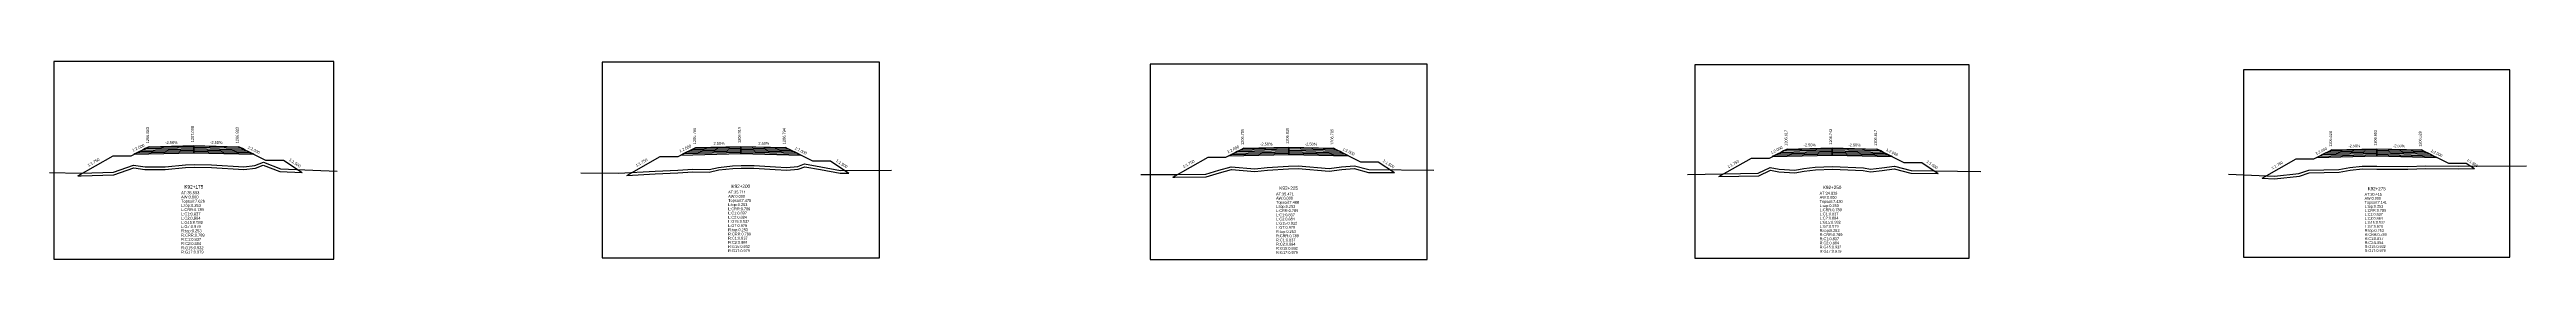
# Model space of a CAD drawing. Extents: x -7 to 78429, y 1189 to 1262.
# Drawn here: x 15937.6 to 16214, y 1194.3 to 1216.4 of the extents above; entities that cross this region are included whole.
import ezdxf
from ezdxf.enums import TextEntityAlignment as Align

# ---------------------------------------------------------------- set-up
doc = ezdxf.new("R2010")
doc.units = 0

msp = doc.modelspace()

# ---------------------------------------------------------------- linework, layer by layer
at = {"layer": 'A4_BORDER', "color": 7}
for points in [[(15938.041, 1194.305), (15969.322, 1194.305), (15969.322, 1216.423), (15938.041, 1216.423), (15938.041, 1194.305)], [(15999.248, 1194.461), (16030.183, 1194.461), (16030.183, 1216.334), (15999.248, 1216.334), (15999.248, 1194.461)], [(16060.403, 1194.261), (16091.313, 1194.261), (16091.313, 1216.116), (16060.403, 1216.116), (16060.403, 1194.261)], [(16121.194, 1194.411), (16151.812, 1194.411), (16151.812, 1216.061), (16121.194, 1216.061), (16121.194, 1194.411)], [(16182.427, 1194.507), (16212.127, 1194.507), (16212.127, 1215.507), (16182.427, 1215.507), (16182.427, 1194.507)]]:
    msp.add_lwpolyline(points, dxfattribs=at)
at = {"layer": 'CLEAR_GROUND', "color": 8}
for points in [[(15940.732, 1203.626), (15941.113, 1203.619), (15944.762, 1203.719), (15946.982, 1204.526), (15948.219, 1204.341), (15950.491, 1204.35), (15952.761, 1204.56), (15953.753, 1204.582), (15955.654, 1204.555), (15959.257, 1204.336), (15960.571, 1204.495), (15961.436, 1204.831), (15963.295, 1204.096), (15965.757, 1203.999)], [(16002.014, 1203.679), (16005.159, 1203.859), (16007.697, 1203.973), (16009.363, 1204.068), (16011.206, 1204.046), (16012.28, 1204.28), (16013.813, 1204.455), (16014.757, 1204.499), (16016.187, 1204.499), (16018.567, 1204.343), (16019.841, 1204.268), (16021.136, 1204.388), (16021.87, 1204.651), (16023.608, 1204.34), (16025.811, 1203.924), (16026.762, 1203.93)], [(16062.949, 1203.471), (16063.163, 1203.471), (16066.64, 1203.515), (16068.133, 1203.957), (16069.464, 1204.317), (16072.084, 1204.093), (16073.488, 1204.266), (16075.838, 1204.422), (16076.915, 1204.46), (16080.367, 1204.149), (16081.78, 1204.353), (16083.158, 1204.458), (16084.759, 1204.016), (16087.677, 1203.992)], [(16123.859, 1203.535), (16128.321, 1203.632), (16129.642, 1204.242), (16130.555, 1204.09), (16132.343, 1203.966), (16133.382, 1204.145), (16134.647, 1204.288), (16136.556, 1204.371), (16139.981, 1204.222), (16140.782, 1204.074), (16142.1, 1204.208), (16143.44, 1204.392), (16145.303, 1203.921), (16148.354, 1203.883)], [(16184.477, 1203.357), (16185.873, 1203.302), (16188.653, 1203.592), (16189.737, 1203.959), (16193.093, 1204.053), (16194.299, 1204.254), (16195.684, 1204.401), (16197.283, 1204.39), (16200.735, 1204.355), (16202.762, 1204.434), (16206.37, 1204.425), (16208.177, 1204.428)]]:
    msp.add_lwpolyline(points, dxfattribs=at)
at = {"layer": 'DESIGN_ROAD_TRIMMED', "color": 1}
for points in [[(15940.732, 1203.626), (15944.681, 1205.883), (15946.681, 1205.883), (15948.681, 1206.883), (15948.681, 1206.883), (15948.576, 1206.83), (15948.576, 1206.83), (15948.26, 1206.672), (15948.26, 1206.672), (15947.945, 1206.515), (15947.945, 1206.515), (15947.629, 1206.357), (15947.629, 1206.357), (15947.313, 1206.199), (15947.313, 1206.199), (15946.997, 1206.041), (15953.681, 1206.208), (15953.681, 1206.358), (15953.681, 1206.358), (15953.681, 1206.508), (15953.681, 1206.508), (15953.681, 1206.658), (15953.681, 1206.658), (15953.681, 1206.808), (15953.681, 1206.808), (15953.681, 1206.958), (15953.681, 1206.958), (15953.681, 1207.008), (15953.681, 1207.008), (15953.681, 1207.008), (15953.681, 1207.008), (15953.681, 1207.008), (15953.681, 1206.958), (15953.681, 1206.958), (15953.681, 1206.808), (15953.681, 1206.808), (15953.681, 1206.658), (15953.681, 1206.658), (15953.681, 1206.508), (15953.681, 1206.508), (15953.681, 1206.358), (15953.681, 1206.358), (15953.681, 1206.208), (15960.366, 1206.041), (15960.05, 1206.199), (15960.05, 1206.199), (15959.734, 1206.357), (15959.734, 1206.357), (15959.418, 1206.515), (15959.418, 1206.515), (15959.103, 1206.672), (15959.103, 1206.672), (15958.787, 1206.83), (15958.787, 1206.83), (15958.681, 1206.883), (15958.681, 1206.883), (15961.681, 1205.383), (15963.681, 1205.383), (15965.757, 1203.999)], [(16002.014, 1203.679), (16005.716, 1205.794), (16007.716, 1205.794), (16009.716, 1206.794), (16009.716, 1206.794), (16009.61, 1206.741), (16009.61, 1206.741), (16009.294, 1206.583), (16009.294, 1206.583), (16008.979, 1206.426), (16008.979, 1206.426), (16008.663, 1206.268), (16008.663, 1206.268), (16008.347, 1206.11), (16008.347, 1206.11), (16008.031, 1205.952), (16014.716, 1206.119), (16014.716, 1206.269), (16014.716, 1206.269), (16014.716, 1206.419), (16014.716, 1206.419), (16014.716, 1206.569), (16014.716, 1206.569), (16014.716, 1206.719), (16014.716, 1206.719), (16014.716, 1206.869), (16014.716, 1206.869), (16014.716, 1206.919), (16014.716, 1206.919), (16014.716, 1206.919), (16014.716, 1206.919), (16014.716, 1206.919), (16014.716, 1206.869), (16014.716, 1206.869), (16014.716, 1206.719), (16014.716, 1206.719), (16014.716, 1206.569), (16014.716, 1206.569), (16014.716, 1206.419), (16014.716, 1206.419), (16014.716, 1206.269), (16014.716, 1206.269), (16014.716, 1206.119), (16021.4, 1205.952), (16021.084, 1206.11), (16021.084, 1206.11), (16020.768, 1206.268), (16020.768, 1206.268), (16020.452, 1206.426), (16020.452, 1206.426), (16020.137, 1206.583), (16020.137, 1206.583), (16019.821, 1206.741), (16019.821, 1206.741), (16019.716, 1206.794), (16019.716, 1206.794), (16022.716, 1205.294), (16024.716, 1205.294), (16026.762, 1203.93)], [(16062.949, 1203.471), (16066.858, 1205.705), (16068.858, 1205.705), (16070.858, 1206.705), (16070.858, 1206.705), (16070.753, 1206.652), (16070.753, 1206.652), (16070.437, 1206.494), (16070.437, 1206.494), (16070.121, 1206.337), (16070.121, 1206.337), (16069.805, 1206.179), (16069.805, 1206.179), (16069.49, 1206.021), (16069.49, 1206.021), (16069.174, 1205.863), (16075.858, 1206.03), (16075.858, 1206.18), (16075.858, 1206.18), (16075.858, 1206.33), (16075.858, 1206.33), (16075.858, 1206.48), (16075.858, 1206.48), (16075.858, 1206.63), (16075.858, 1206.63), (16075.858, 1206.78), (16075.858, 1206.78), (16075.858, 1206.83), (16075.858, 1206.83), (16075.858, 1206.83), (16075.858, 1206.83), (16075.858, 1206.83), (16075.858, 1206.78), (16075.858, 1206.78), (16075.858, 1206.63), (16075.858, 1206.63), (16075.858, 1206.48), (16075.858, 1206.48), (16075.858, 1206.33), (16075.858, 1206.33), (16075.858, 1206.18), (16075.858, 1206.18), (16075.858, 1206.03), (16082.542, 1205.863), (16082.226, 1206.021), (16082.226, 1206.021), (16081.911, 1206.179), (16081.911, 1206.179), (16081.595, 1206.337), (16081.595, 1206.337), (16081.279, 1206.494), (16081.279, 1206.494), (16080.963, 1206.652), (16080.963, 1206.652), (16080.858, 1206.705), (16080.858, 1206.705), (16083.858, 1205.205), (16085.858, 1205.205), (16087.677, 1203.992)], [(16123.859, 1203.535), (16127.503, 1205.617), (16129.503, 1205.617), (16131.503, 1206.617), (16131.503, 1206.617), (16131.397, 1206.564), (16131.397, 1206.564), (16131.082, 1206.406), (16131.082, 1206.406), (16130.766, 1206.249), (16130.766, 1206.249), (16130.45, 1206.091), (16130.45, 1206.091), (16130.134, 1205.933), (16130.134, 1205.933), (16129.818, 1205.775), (16136.503, 1205.942), (16136.503, 1206.092), (16136.503, 1206.092), (16136.503, 1206.242), (16136.503, 1206.242), (16136.503, 1206.392), (16136.503, 1206.392), (16136.503, 1206.542), (16136.503, 1206.542), (16136.503, 1206.692), (16136.503, 1206.692), (16136.503, 1206.742), (16136.503, 1206.742), (16136.503, 1206.742), (16136.503, 1206.742), (16136.503, 1206.742), (16136.503, 1206.692), (16136.503, 1206.692), (16136.503, 1206.542), (16136.503, 1206.542), (16136.503, 1206.392), (16136.503, 1206.392), (16136.503, 1206.242), (16136.503, 1206.242), (16136.503, 1206.092), (16136.503, 1206.092), (16136.503, 1205.942), (16143.187, 1205.775), (16142.871, 1205.933), (16142.871, 1205.933), (16142.555, 1206.091), (16142.555, 1206.091), (16142.24, 1206.249), (16142.24, 1206.249), (16141.924, 1206.406), (16141.924, 1206.406), (16141.608, 1206.564), (16141.608, 1206.564), (16141.503, 1206.617), (16141.503, 1206.617), (16144.503, 1205.117), (16146.503, 1205.117), (16148.354, 1203.883)], [(16184.477, 1203.357), (16188.277, 1205.528), (16190.277, 1205.528), (16192.277, 1206.528), (16192.277, 1206.528), (16192.172, 1206.475), (16192.172, 1206.475), (16191.856, 1206.317), (16191.856, 1206.317), (16191.54, 1206.16), (16191.54, 1206.16), (16191.225, 1206.002), (16191.225, 1206.002), (16190.909, 1205.844), (16190.909, 1205.844), (16190.593, 1205.686), (16197.277, 1205.853), (16197.277, 1206.003), (16197.277, 1206.003), (16197.277, 1206.153), (16197.277, 1206.153), (16197.277, 1206.303), (16197.277, 1206.303), (16197.277, 1206.453), (16197.277, 1206.453), (16197.277, 1206.603), (16197.277, 1206.603), (16197.277, 1206.653), (16197.277, 1206.653), (16197.277, 1206.653), (16197.277, 1206.653), (16197.277, 1206.653), (16197.277, 1206.603), (16197.277, 1206.603), (16197.277, 1206.453), (16197.277, 1206.453), (16197.277, 1206.303), (16197.277, 1206.303), (16197.277, 1206.153), (16197.277, 1206.153), (16197.277, 1206.003), (16197.277, 1206.003), (16197.277, 1205.853), (16203.961, 1205.686), (16203.646, 1205.844), (16203.646, 1205.844), (16203.33, 1206.002), (16203.33, 1206.002), (16203.014, 1206.16), (16203.014, 1206.16), (16202.698, 1206.317), (16202.698, 1206.317), (16202.382, 1206.475), (16202.382, 1206.475), (16202.277, 1206.528), (16202.277, 1206.528), (16205.277, 1205.028), (16207.277, 1205.028), (16208.177, 1204.428)]]:
    msp.add_lwpolyline(points, dxfattribs=at)
at = {"layer": 'FINISHED_ROAD', "color": 2}
for points in [[(15944.681, 1205.883), (15946.681, 1205.883), (15948.681, 1206.883), (15948.681, 1206.883), (15953.681, 1207.008), (15958.681, 1206.883), (15958.681, 1206.883), (15961.681, 1205.383), (15963.681, 1205.383)], [(16005.716, 1205.794), (16007.716, 1205.794), (16009.716, 1206.794), (16009.716, 1206.794), (16014.716, 1206.919), (16019.716, 1206.794), (16019.716, 1206.794), (16022.716, 1205.294), (16024.716, 1205.294)], [(16066.858, 1205.705), (16068.858, 1205.705), (16070.858, 1206.705), (16070.858, 1206.705), (16075.858, 1206.83), (16080.858, 1206.705), (16080.858, 1206.705), (16083.858, 1205.205), (16085.858, 1205.205)], [(16127.503, 1205.617), (16129.503, 1205.617), (16131.503, 1206.617), (16131.503, 1206.617), (16136.503, 1206.742), (16141.503, 1206.617), (16141.503, 1206.617), (16144.503, 1205.117), (16146.503, 1205.117)], [(16188.277, 1205.528), (16190.277, 1205.528), (16192.277, 1206.528), (16192.277, 1206.528), (16197.277, 1206.653), (16202.277, 1206.528), (16202.277, 1206.528), (16205.277, 1205.028), (16207.277, 1205.028)]]:
    msp.add_lwpolyline(points, dxfattribs=at)
at = {"layer": 'LAYER_0', "color": 4}
for points in [[(15948.681, 1206.883), (15948.576, 1206.83), (15953.681, 1206.958), (15953.681, 1207.008)], [(16009.716, 1206.794), (16009.61, 1206.741), (16014.716, 1206.869), (16014.716, 1206.919)], [(16070.858, 1206.705), (16070.753, 1206.652), (16075.858, 1206.78), (16075.858, 1206.83)], [(16131.503, 1206.617), (16131.397, 1206.564), (16136.503, 1206.692), (16136.503, 1206.742)], [(16192.277, 1206.528), (16192.172, 1206.475), (16197.277, 1206.603), (16197.277, 1206.653)]]:
    msp.add_lwpolyline(points, dxfattribs=at)
at = {"layer": 'LAYER_1', "color": 4}
for points in [[(15948.576, 1206.83), (15948.26, 1206.672), (15953.681, 1206.808), (15953.681, 1206.958)], [(16009.61, 1206.741), (16009.294, 1206.583), (16014.716, 1206.719), (16014.716, 1206.869)], [(16070.753, 1206.652), (16070.437, 1206.494), (16075.858, 1206.63), (16075.858, 1206.78)], [(16131.397, 1206.564), (16131.082, 1206.406), (16136.503, 1206.542), (16136.503, 1206.692)], [(16192.172, 1206.475), (16191.856, 1206.317), (16197.277, 1206.453), (16197.277, 1206.603)]]:
    msp.add_lwpolyline(points, dxfattribs=at)
at = {"layer": 'LAYER_10', "color": 6}
for points in [[(15959.734, 1206.357), (15960.05, 1206.199), (15953.681, 1206.358), (15953.681, 1206.508)], [(16020.768, 1206.268), (16021.084, 1206.11), (16014.716, 1206.269), (16014.716, 1206.419)], [(16081.911, 1206.179), (16082.226, 1206.021), (16075.858, 1206.18), (16075.858, 1206.33)], [(16142.555, 1206.091), (16142.871, 1205.933), (16136.503, 1206.092), (16136.503, 1206.242)], [(16203.33, 1206.002), (16203.646, 1205.844), (16197.277, 1206.003), (16197.277, 1206.153)]]:
    msp.add_lwpolyline(points, dxfattribs=at)
at = {"layer": 'LAYER_11', "color": 6}
for points in [[(15960.05, 1206.199), (15960.366, 1206.041), (15953.681, 1206.208), (15953.681, 1206.358)], [(16021.084, 1206.11), (16021.4, 1205.952), (16014.716, 1206.119), (16014.716, 1206.269)], [(16082.226, 1206.021), (16082.542, 1205.863), (16075.858, 1206.03), (16075.858, 1206.18)], [(16142.871, 1205.933), (16143.187, 1205.775), (16136.503, 1205.942), (16136.503, 1206.092)], [(16203.646, 1205.844), (16203.961, 1205.686), (16197.277, 1205.853), (16197.277, 1206.003)]]:
    msp.add_lwpolyline(points, dxfattribs=at)
at = {"layer": 'LAYER_2', "color": 4}
for points in [[(15948.26, 1206.672), (15947.945, 1206.515), (15953.681, 1206.658), (15953.681, 1206.808)], [(16009.294, 1206.583), (16008.979, 1206.426), (16014.716, 1206.569), (16014.716, 1206.719)], [(16070.437, 1206.494), (16070.121, 1206.337), (16075.858, 1206.48), (16075.858, 1206.63)], [(16131.082, 1206.406), (16130.766, 1206.249), (16136.503, 1206.392), (16136.503, 1206.542)], [(16191.856, 1206.317), (16191.54, 1206.16), (16197.277, 1206.303), (16197.277, 1206.453)]]:
    msp.add_lwpolyline(points, dxfattribs=at)
at = {"layer": 'LAYER_3', "color": 4}
for points in [[(15947.945, 1206.515), (15947.629, 1206.357), (15953.681, 1206.508), (15953.681, 1206.658)], [(16008.979, 1206.426), (16008.663, 1206.268), (16014.716, 1206.419), (16014.716, 1206.569)], [(16070.121, 1206.337), (16069.805, 1206.179), (16075.858, 1206.33), (16075.858, 1206.48)], [(16130.766, 1206.249), (16130.45, 1206.091), (16136.503, 1206.242), (16136.503, 1206.392)], [(16191.54, 1206.16), (16191.225, 1206.002), (16197.277, 1206.153), (16197.277, 1206.303)]]:
    msp.add_lwpolyline(points, dxfattribs=at)
at = {"layer": 'LAYER_4', "color": 4}
for points in [[(15947.629, 1206.357), (15947.313, 1206.199), (15953.681, 1206.358), (15953.681, 1206.508)], [(16008.663, 1206.268), (16008.347, 1206.11), (16014.716, 1206.269), (16014.716, 1206.419)], [(16069.805, 1206.179), (16069.49, 1206.021), (16075.858, 1206.18), (16075.858, 1206.33)], [(16130.45, 1206.091), (16130.134, 1205.933), (16136.503, 1206.092), (16136.503, 1206.242)], [(16191.225, 1206.002), (16190.909, 1205.844), (16197.277, 1206.003), (16197.277, 1206.153)]]:
    msp.add_lwpolyline(points, dxfattribs=at)
at = {"layer": 'LAYER_5', "color": 4}
for points in [[(15947.313, 1206.199), (15946.997, 1206.041), (15953.681, 1206.208), (15953.681, 1206.358)], [(16008.347, 1206.11), (16008.031, 1205.952), (16014.716, 1206.119), (16014.716, 1206.269)], [(16069.49, 1206.021), (16069.174, 1205.863), (16075.858, 1206.03), (16075.858, 1206.18)], [(16130.134, 1205.933), (16129.818, 1205.775), (16136.503, 1205.942), (16136.503, 1206.092)], [(16190.909, 1205.844), (16190.593, 1205.686), (16197.277, 1205.853), (16197.277, 1206.003)]]:
    msp.add_lwpolyline(points, dxfattribs=at)
at = {"layer": 'LAYER_6', "color": 6}
for points in [[(15958.681, 1206.883), (15958.787, 1206.83), (15953.681, 1206.958), (15953.681, 1207.008)], [(16019.716, 1206.794), (16019.821, 1206.741), (16014.716, 1206.869), (16014.716, 1206.919)], [(16080.858, 1206.705), (16080.963, 1206.652), (16075.858, 1206.78), (16075.858, 1206.83)], [(16141.503, 1206.617), (16141.608, 1206.564), (16136.503, 1206.692), (16136.503, 1206.742)], [(16202.277, 1206.528), (16202.382, 1206.475), (16197.277, 1206.603), (16197.277, 1206.653)]]:
    msp.add_lwpolyline(points, dxfattribs=at)
at = {"layer": 'LAYER_7', "color": 6}
for points in [[(15958.787, 1206.83), (15959.103, 1206.672), (15953.681, 1206.808), (15953.681, 1206.958)], [(16019.821, 1206.741), (16020.137, 1206.583), (16014.716, 1206.719), (16014.716, 1206.869)], [(16080.963, 1206.652), (16081.279, 1206.494), (16075.858, 1206.63), (16075.858, 1206.78)], [(16141.608, 1206.564), (16141.924, 1206.406), (16136.503, 1206.542), (16136.503, 1206.692)], [(16202.382, 1206.475), (16202.698, 1206.317), (16197.277, 1206.453), (16197.277, 1206.603)]]:
    msp.add_lwpolyline(points, dxfattribs=at)
at = {"layer": 'LAYER_8', "color": 6}
for points in [[(15959.103, 1206.672), (15959.418, 1206.515), (15953.681, 1206.658), (15953.681, 1206.808)], [(16020.137, 1206.583), (16020.452, 1206.426), (16014.716, 1206.569), (16014.716, 1206.719)], [(16081.279, 1206.494), (16081.595, 1206.337), (16075.858, 1206.48), (16075.858, 1206.63)], [(16141.924, 1206.406), (16142.24, 1206.249), (16136.503, 1206.392), (16136.503, 1206.542)], [(16202.698, 1206.317), (16203.014, 1206.16), (16197.277, 1206.303), (16197.277, 1206.453)]]:
    msp.add_lwpolyline(points, dxfattribs=at)
at = {"layer": 'LAYER_9', "color": 6}
for points in [[(15959.418, 1206.515), (15959.734, 1206.357), (15953.681, 1206.508), (15953.681, 1206.658)], [(16020.452, 1206.426), (16020.768, 1206.268), (16014.716, 1206.419), (16014.716, 1206.569)], [(16081.595, 1206.337), (16081.911, 1206.179), (16075.858, 1206.33), (16075.858, 1206.48)], [(16142.24, 1206.249), (16142.555, 1206.091), (16136.503, 1206.242), (16136.503, 1206.392)], [(16203.014, 1206.16), (16203.33, 1206.002), (16197.277, 1206.153), (16197.277, 1206.303)]]:
    msp.add_lwpolyline(points, dxfattribs=at)
at = {"layer": 'NATURAL_GROUND', "color": 3}
for points in [[(15937.578, 1203.986), (15941.111, 1203.919), (15944.705, 1204.018), (15946.951, 1204.834), (15948.24, 1204.641), (15950.476, 1204.65), (15952.743, 1204.86), (15953.751, 1204.882), (15955.665, 1204.855), (15959.248, 1204.637), (15960.497, 1204.788), (15961.437, 1205.153), (15963.357, 1204.394), (15969.688, 1204.144)], [(15996.861, 1203.968), (16001.122, 1203.928), (16005.144, 1204.159), (16007.682, 1204.273), (16009.357, 1204.368), (16011.176, 1204.346), (16012.231, 1204.576), (16013.789, 1204.754), (16014.75, 1204.799), (16016.197, 1204.799), (16018.586, 1204.642), (16019.836, 1204.569), (16021.071, 1204.683), (16021.845, 1204.96), (16023.663, 1204.635), (16025.839, 1204.224), (16031.529, 1204.258)], [(16059.368, 1203.779), (16063.161, 1203.771), (16066.595, 1203.814), (16068.051, 1204.246), (16069.437, 1204.62), (16072.078, 1204.395), (16073.46, 1204.565), (16075.823, 1204.722), (16076.923, 1204.76), (16080.359, 1204.451), (16081.747, 1204.651), (16083.187, 1204.761), (16084.801, 1204.316), (16092.045, 1204.256)], [(16120.371, 1203.759), (16128.252, 1203.931), (16129.6, 1204.553), (16130.59, 1204.388), (16132.328, 1204.268), (16133.34, 1204.442), (16134.624, 1204.587), (16136.556, 1204.671), (16140.015, 1204.521), (16140.795, 1204.377), (16142.065, 1204.506), (16143.457, 1204.697), (16145.342, 1204.221), (16153.104, 1204.123)], [(16180.722, 1203.803), (16185.863, 1203.603), (16188.588, 1203.887), (16189.683, 1204.258), (16193.064, 1204.352), (16194.258, 1204.551), (16195.669, 1204.701), (16197.285, 1204.69), (16200.73, 1204.655), (16202.756, 1204.734), (16206.37, 1204.725), (16213.987, 1204.738)]]:
    msp.add_lwpolyline(points, dxfattribs=at)
at = {"layer": 'STRUCTURE_LEFT', "color": 4}
for points in [[(15948.681, 1206.883), (15948.576, 1206.83), (15948.576, 1206.83), (15948.26, 1206.672), (15948.26, 1206.672), (15947.945, 1206.515), (15947.945, 1206.515), (15947.629, 1206.357), (15947.629, 1206.357), (15947.313, 1206.199), (15947.313, 1206.199), (15946.997, 1206.041), (15953.681, 1206.208), (15953.681, 1206.358), (15953.681, 1206.358), (15953.681, 1206.508), (15953.681, 1206.508), (15953.681, 1206.658), (15953.681, 1206.658), (15953.681, 1206.808), (15953.681, 1206.808), (15953.681, 1206.958), (15953.681, 1206.958), (15953.681, 1207.008), (15953.681, 1207.008)], [(16009.716, 1206.794), (16009.61, 1206.741), (16009.61, 1206.741), (16009.294, 1206.583), (16009.294, 1206.583), (16008.979, 1206.426), (16008.979, 1206.426), (16008.663, 1206.268), (16008.663, 1206.268), (16008.347, 1206.11), (16008.347, 1206.11), (16008.031, 1205.952), (16014.716, 1206.119), (16014.716, 1206.269), (16014.716, 1206.269), (16014.716, 1206.419), (16014.716, 1206.419), (16014.716, 1206.569), (16014.716, 1206.569), (16014.716, 1206.719), (16014.716, 1206.719), (16014.716, 1206.869), (16014.716, 1206.869), (16014.716, 1206.919), (16014.716, 1206.919)], [(16070.858, 1206.705), (16070.753, 1206.652), (16070.753, 1206.652), (16070.437, 1206.494), (16070.437, 1206.494), (16070.121, 1206.337), (16070.121, 1206.337), (16069.805, 1206.179), (16069.805, 1206.179), (16069.49, 1206.021), (16069.49, 1206.021), (16069.174, 1205.863), (16075.858, 1206.03), (16075.858, 1206.18), (16075.858, 1206.18), (16075.858, 1206.33), (16075.858, 1206.33), (16075.858, 1206.48), (16075.858, 1206.48), (16075.858, 1206.63), (16075.858, 1206.63), (16075.858, 1206.78), (16075.858, 1206.78), (16075.858, 1206.83), (16075.858, 1206.83)], [(16131.503, 1206.617), (16131.397, 1206.564), (16131.397, 1206.564), (16131.082, 1206.406), (16131.082, 1206.406), (16130.766, 1206.249), (16130.766, 1206.249), (16130.45, 1206.091), (16130.45, 1206.091), (16130.134, 1205.933), (16130.134, 1205.933), (16129.818, 1205.775), (16136.503, 1205.942), (16136.503, 1206.092), (16136.503, 1206.092), (16136.503, 1206.242), (16136.503, 1206.242), (16136.503, 1206.392), (16136.503, 1206.392), (16136.503, 1206.542), (16136.503, 1206.542), (16136.503, 1206.692), (16136.503, 1206.692), (16136.503, 1206.742), (16136.503, 1206.742)], [(16192.277, 1206.528), (16192.172, 1206.475), (16192.172, 1206.475), (16191.856, 1206.317), (16191.856, 1206.317), (16191.54, 1206.16), (16191.54, 1206.16), (16191.225, 1206.002), (16191.225, 1206.002), (16190.909, 1205.844), (16190.909, 1205.844), (16190.593, 1205.686), (16197.277, 1205.853), (16197.277, 1206.003), (16197.277, 1206.003), (16197.277, 1206.153), (16197.277, 1206.153), (16197.277, 1206.303), (16197.277, 1206.303), (16197.277, 1206.453), (16197.277, 1206.453), (16197.277, 1206.603), (16197.277, 1206.603), (16197.277, 1206.653), (16197.277, 1206.653)]]:
    msp.add_lwpolyline(points, dxfattribs=at)
at = {"layer": 'STRUCTURE_RIGHT', "color": 6}
for points in [[(15953.681, 1207.008), (15953.681, 1207.008), (15953.681, 1206.958), (15953.681, 1206.958), (15953.681, 1206.808), (15953.681, 1206.808), (15953.681, 1206.658), (15953.681, 1206.658), (15953.681, 1206.508), (15953.681, 1206.508), (15953.681, 1206.358), (15953.681, 1206.358), (15953.681, 1206.208), (15960.366, 1206.041), (15960.05, 1206.199), (15960.05, 1206.199), (15959.734, 1206.357), (15959.734, 1206.357), (15959.418, 1206.515), (15959.418, 1206.515), (15959.103, 1206.672), (15959.103, 1206.672), (15958.787, 1206.83), (15958.787, 1206.83), (15958.681, 1206.883)], [(16014.716, 1206.919), (16014.716, 1206.919), (16014.716, 1206.869), (16014.716, 1206.869), (16014.716, 1206.719), (16014.716, 1206.719), (16014.716, 1206.569), (16014.716, 1206.569), (16014.716, 1206.419), (16014.716, 1206.419), (16014.716, 1206.269), (16014.716, 1206.269), (16014.716, 1206.119), (16021.4, 1205.952), (16021.084, 1206.11), (16021.084, 1206.11), (16020.768, 1206.268), (16020.768, 1206.268), (16020.452, 1206.426), (16020.452, 1206.426), (16020.137, 1206.583), (16020.137, 1206.583), (16019.821, 1206.741), (16019.821, 1206.741), (16019.716, 1206.794)], [(16075.858, 1206.83), (16075.858, 1206.83), (16075.858, 1206.78), (16075.858, 1206.78), (16075.858, 1206.63), (16075.858, 1206.63), (16075.858, 1206.48), (16075.858, 1206.48), (16075.858, 1206.33), (16075.858, 1206.33), (16075.858, 1206.18), (16075.858, 1206.18), (16075.858, 1206.03), (16082.542, 1205.863), (16082.226, 1206.021), (16082.226, 1206.021), (16081.911, 1206.179), (16081.911, 1206.179), (16081.595, 1206.337), (16081.595, 1206.337), (16081.279, 1206.494), (16081.279, 1206.494), (16080.963, 1206.652), (16080.963, 1206.652), (16080.858, 1206.705)], [(16136.503, 1206.742), (16136.503, 1206.742), (16136.503, 1206.692), (16136.503, 1206.692), (16136.503, 1206.542), (16136.503, 1206.542), (16136.503, 1206.392), (16136.503, 1206.392), (16136.503, 1206.242), (16136.503, 1206.242), (16136.503, 1206.092), (16136.503, 1206.092), (16136.503, 1205.942), (16143.187, 1205.775), (16142.871, 1205.933), (16142.871, 1205.933), (16142.555, 1206.091), (16142.555, 1206.091), (16142.24, 1206.249), (16142.24, 1206.249), (16141.924, 1206.406), (16141.924, 1206.406), (16141.608, 1206.564), (16141.608, 1206.564), (16141.503, 1206.617)], [(16197.277, 1206.653), (16197.277, 1206.653), (16197.277, 1206.603), (16197.277, 1206.603), (16197.277, 1206.453), (16197.277, 1206.453), (16197.277, 1206.303), (16197.277, 1206.303), (16197.277, 1206.153), (16197.277, 1206.153), (16197.277, 1206.003), (16197.277, 1206.003), (16197.277, 1205.853), (16203.961, 1205.686), (16203.646, 1205.844), (16203.646, 1205.844), (16203.33, 1206.002), (16203.33, 1206.002), (16203.014, 1206.16), (16203.014, 1206.16), (16202.698, 1206.317), (16202.698, 1206.317), (16202.382, 1206.475), (16202.382, 1206.475), (16202.277, 1206.528)]]:
    msp.add_lwpolyline(points, dxfattribs=at)

# ---------------------------------------------------------------- texts
at = {"layer": 'INFO_TEXT'}
for s, height, p in [('AT:35.593', 0.32, (15952.26, 1201.572)), ('AW:0.000', 0.32, (15952.26, 1201.098)), ('Topsoil:7.626', 0.32, (15952.26, 1200.624)), ('L:top:0.253', 0.32, (15952.26, 1200.15)), ('L:CRR:0.789', 0.32, (15952.26, 1199.676)), ('AT:35.711', 0.31, (16013.309, 1201.648)), ('AW:0.000', 0.31, (16013.309, 1201.179)), ('Topsoil:7.476', 0.31, (16013.309, 1200.71)), ('L:top:0.253', 0.31, (16013.309, 1200.241)), ('L:CRR:0.789', 0.31, (16013.309, 1199.773)), ('L:C1:0.837', 0.31, (16013.309, 1199.304)), ('AT:35.471', 0.31, (16074.453, 1201.442)), ('AW:0.000', 0.31, (16074.453, 1200.974)), ('Topsoil:7.488', 0.31, (16074.453, 1200.505)), ('L:top:0.253', 0.31, (16074.453, 1200.037)), ('L:CRR:0.789', 0.31, (16074.453, 1199.569)), ('AT:34.838', 0.31, (16135.111, 1201.525)), ('AW:0.000', 0.31, (16135.111, 1201.061)), ('Topsoil:7.430', 0.31, (16135.111, 1200.597)), ('L:top:0.253', 0.31, (16135.111, 1200.133)), ('L:CRR:0.789', 0.31, (16135.111, 1199.669)), ('AT:30.415', 0.3, (16195.927, 1201.407)), ('AW:0.000', 0.3, (16195.927, 1200.957)), ('Topsoil:7.141', 0.3, (16195.927, 1200.507)), ('L:top:0.253', 0.3, (16195.927, 1200.057)), ('L:CRR:0.789', 0.3, (16195.927, 1199.607)), ('L:C1:0.837', 0.32, (15952.26, 1199.202)), ('L:C2:0.884', 0.32, (15952.26, 1198.728)), ('L:G15:0.932', 0.32, (15952.26, 1198.255)), ('L:G7:0.979', 0.32, (15952.26, 1197.781)), ('R:top:0.253', 0.32, (15952.26, 1197.307)), ('R:CRR:0.789', 0.32, (15952.26, 1196.833)), ('L:C2:0.884', 0.31, (16013.309, 1198.835)), ('L:G15:0.932', 0.31, (16013.309, 1198.367)), ('L:G7:0.979', 0.31, (16013.309, 1197.898)), ('R:top:0.253', 0.31, (16013.309, 1197.429)), ('R:CRR:0.789', 0.31, (16013.309, 1196.96)), ('L:C1:0.837', 0.31, (16074.453, 1199.1)), ('L:C2:0.884', 0.31, (16074.453, 1198.632)), ('L:G15:0.932', 0.31, (16074.453, 1198.164)), ('L:G7:0.979', 0.31, (16074.453, 1197.695)), ('R:top:0.253', 0.31, (16074.453, 1197.227)), ('R:CRR:0.789', 0.31, (16074.453, 1196.759)), ('L:C1:0.837', 0.31, (16135.111, 1199.205)), ('L:C2:0.884', 0.31, (16135.111, 1198.741)), ('L:G15:0.932', 0.31, (16135.111, 1198.277)), ('L:G7:0.979', 0.31, (16135.111, 1197.814)), ('R:top:0.253', 0.31, (16135.111, 1197.35)), ('R:CRR:0.789', 0.31, (16135.111, 1196.886)), ('L:C1:0.837', 0.3, (16195.927, 1199.157)), ('L:C2:0.884', 0.3, (16195.927, 1198.707)), ('L:G15:0.932', 0.3, (16195.927, 1198.257)), ('L:G7:0.979', 0.3, (16195.927, 1197.807)), ('R:top:0.253', 0.3, (16195.927, 1197.357)), ('R:CRR:0.789', 0.3, (16195.927, 1196.907)), ('R:C1:0.837', 0.32, (15952.26, 1196.359)), ('R:C2:0.884', 0.32, (15952.26, 1195.885)), ('R:G15:0.932', 0.32, (15952.26, 1195.411)), ('R:G17:0.979', 0.32, (15952.26, 1194.937)), ('R:C1:0.837', 0.31, (16013.309, 1196.492)), ('R:C2:0.884', 0.31, (16013.309, 1196.023)), ('R:G15:0.932', 0.31, (16013.309, 1195.554)), ('R:G17:0.979', 0.31, (16013.309, 1195.086)), ('R:C1:0.837', 0.31, (16074.453, 1196.29)), ('R:C2:0.884', 0.31, (16074.453, 1195.822)), ('R:G15:0.932', 0.31, (16074.453, 1195.354)), ('R:G17:0.979', 0.31, (16074.453, 1194.885)), ('R:C1:0.837', 0.31, (16135.111, 1196.422)), ('R:C2:0.884', 0.31, (16135.111, 1195.958)), ('R:G15:0.932', 0.31, (16135.111, 1195.494)), ('R:G17:0.979', 0.31, (16135.111, 1195.03)), ('R:C1:0.837', 0.3, (16195.927, 1196.457)), ('R:C2:0.884', 0.3, (16195.927, 1196.007)), ('R:G15:0.932', 0.3, (16195.927, 1195.557)), ('R:G17:0.979', 0.3, (16195.927, 1195.107))]:
    msp.add_text(s, height=height, dxfattribs=at).set_placement(p)
at = {"layer": 'LEFT_TEXT_H'}
for s, height, p in [('1206.883', 0.316, (15948.681, 1207.262)), ('1206.794', 0.312, (16009.716, 1207.169)), ('1206.705', 0.312, (16070.858, 1207.08)), ('1206.617', 0.309, (16131.503, 1206.988)), ('1206.528', 0.3, (16192.277, 1206.888))]:
    msp.add_text(s, height=height, rotation=90, dxfattribs=at).set_placement(p)
at = {"layer": 'POINT_TEXT_H'}
for s, height, p in [('1207.008', 0.316, (15953.681, 1207.387)), ('1206.919', 0.312, (16014.716, 1207.294)), ('1206.830', 0.312, (16075.858, 1207.205)), ('1206.742', 0.309, (16136.503, 1207.113)), ('1206.653', 0.3, (16197.277, 1207.013))]:
    msp.add_text(s, height=height, rotation=90, dxfattribs=at).set_placement(p)
at = {"layer": 'RIGHT_TEXT_H'}
for s, height, p in [('1206.883', 0.316, (15958.681, 1207.262)), ('1206.794', 0.312, (16019.716, 1207.169)), ('1206.705', 0.312, (16080.858, 1207.08)), ('1206.617', 0.309, (16141.503, 1206.988)), ('1206.528', 0.3, (16202.277, 1206.888))]:
    msp.add_text(s, height=height, rotation=90, dxfattribs=at).set_placement(p)
at = {"layer": 'SLOPE_left'}
for s, height, rotation, p in [('1:1.750', 0.316, 29.745, (15942.613, 1204.919)), ('1:2.000', 0.316, 26.565, (15947.597, 1206.553)), ('1:1.750', 0.312, 29.745, (16003.772, 1204.899)), ('1:2.000', 0.312, 26.565, (16008.632, 1206.462)), ('1:1.750', 0.312, 29.745, (16064.811, 1204.751)), ('1:2.000', 0.312, 26.565, (16069.774, 1206.373)), ('1:1.750', 0.309, 29.745, (16125.589, 1204.737)), ('1:2.000', 0.309, 26.565, (16130.42, 1206.283)), ('1:1.750', 0.3, 29.745, (16186.288, 1204.599)), ('1:2.000', 0.3, 26.565, (16191.197, 1206.189))]:
    msp.add_text(s, height=height, rotation=rotation, dxfattribs=at).set_placement(p, align=Align.BOTTOM_CENTER)
at = {"layer": 'SLOPE_right'}
for s, height, rotation, p in [('1:2.000', 0.316, -26.565, (15960.266, 1206.303)), ('1:1.500', 0.316, -33.69, (15964.825, 1204.849)), ('1:2.000', 0.312, -26.565, (16021.299, 1206.212)), ('1:1.500', 0.312, -33.69, (16025.843, 1204.768)), ('1:2.000', 0.312, -26.565, (16082.442, 1206.123)), ('1:1.500', 0.312, -33.69, (16086.872, 1204.754)), ('1:2.000', 0.309, -26.565, (16143.086, 1206.033)), ('1:1.500', 0.309, -33.69, (16147.531, 1204.654)), ('1:2.000', 0.3, -26.565, (16203.858, 1205.939)), ('1:1.500', 0.3, -33.69, (16207.827, 1204.878))]:
    msp.add_text(s, height=height, rotation=rotation, dxfattribs=at).set_placement(p, align=Align.BOTTOM_CENTER)
at = {"layer": 'SLOPE_TEXT'}
for height, p in [(0.316, (15951.181, 1207.198)), (0.316, (15956.181, 1207.198)), (0.312, (16012.216, 1207.106)), (0.312, (16017.216, 1207.106)), (0.312, (16073.358, 1207.017)), (0.312, (16078.358, 1207.017)), (0.309, (16134.003, 1206.927)), (0.309, (16139.003, 1206.927)), (0.3, (16194.777, 1206.831)), (0.3, (16199.777, 1206.831))]:
    msp.add_text('-2.50%', height=height, dxfattribs=at).set_placement(p, align=Align.CENTER)
at = {"layer": 'STATION_TITLE'}
for s, height, p in [('K92+175', 0.379, (15953.681, 1202.204)), ('K92+200', 0.375, (16014.716, 1202.273)), ('K92+225', 0.375, (16075.858, 1202.066)), ('K92+250', 0.371, (16136.503, 1202.143)), ('K92+275', 0.36, (16197.277, 1202.007))]:
    msp.add_text(s, height=height, dxfattribs=at).set_placement(p, align=Align.CENTER)

doc.saveas('drawing.dxf')
